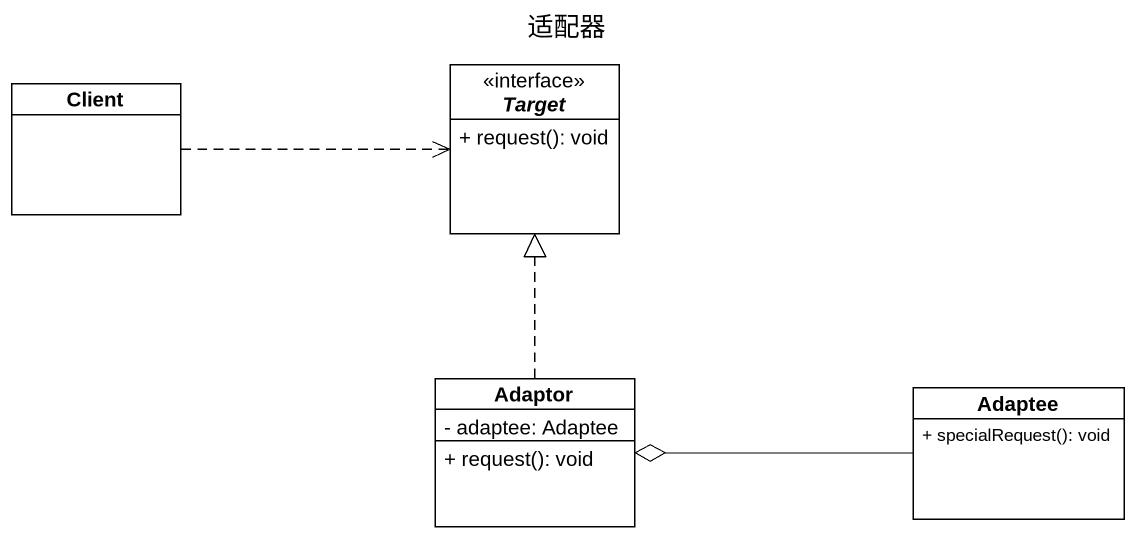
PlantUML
@startuml
title 适配器
hide circle
hide empty members
skinparam classAttributeIconSize 0
interface Target {
  + request(): void
}
class Client
class Adaptor {
  - adaptee: Adaptee
  + request(): void
}
class Adaptee {
  + specialRequest(): void
}
Client .right.> Target
Adaptor .up.|> Target
Adaptee -left-o Adaptor
@enduml
